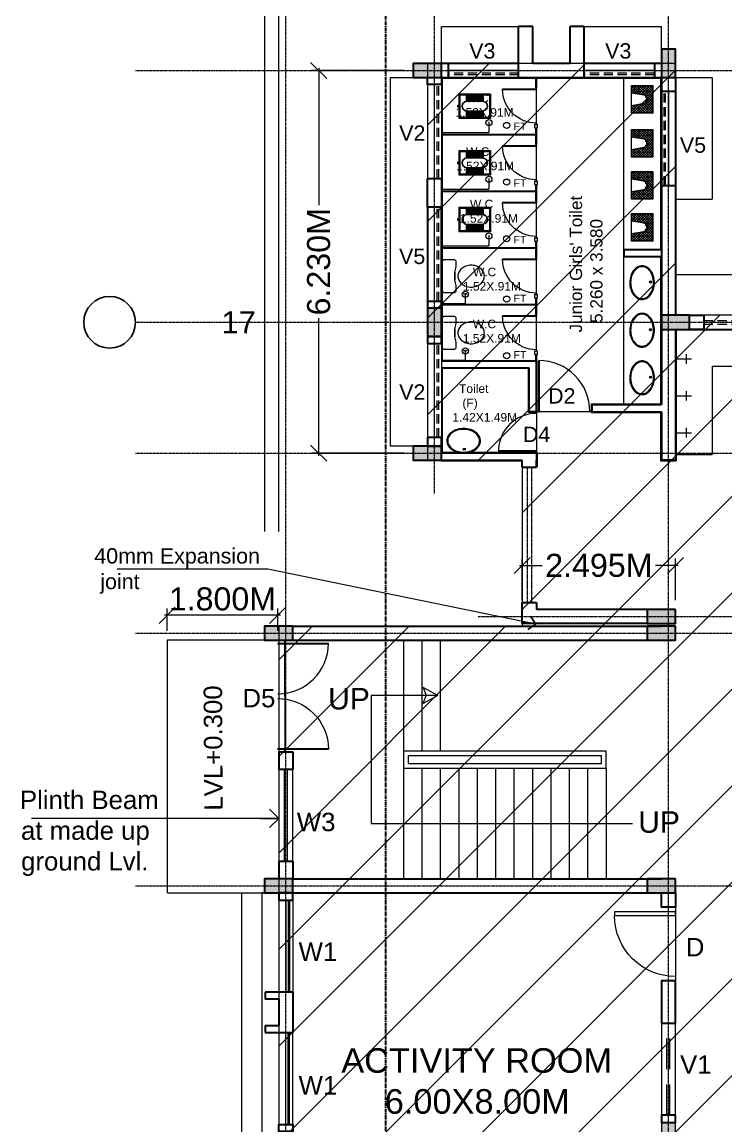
# Model space of a CAD drawing. Header units: metres. Extents: x 1545540 to 2027037, y 435419 to 693806.
# Drawn here: x 1626418 to 1637880, y 555824 to 573793 of the extents above; entities that cross this region are included whole.
import ezdxf

# ---------------------------------------------------------------- set-up
doc = ezdxf.new("R2010")
doc.units = ezdxf.units.M
doc.header["$LTSCALE"] = 1000
doc.header["$PDMODE"] = 35
doc.linetypes.add('CENTER', pattern=[2, 1.25, -0.25, 0.25, -0.25])
doc.linetypes.add('DASHED', pattern=[0.75, 0.5, -0.25])
doc.layers.get('Defpoints').update_dxf_attribs({"lineweight": 18})
for name, color, linetype, lineweight in [('- WALL', 7, 'Continuous', 30), ('Col-Hatch', 9, 'Continuous', 13), ('coloum hatch', 254, 'Continuous', 9), ('Column', 252, 'Continuous', 30), ('CUBICAL TOILET', 160, 'Continuous', 9), ('dimension', 6, 'Continuous', 13), ('Door', 54, 'Continuous', 13), ('elevation', 1, 'Continuous', 13), ('Fixture', 44, 'Continuous', 9), ('Furniture', 13, 'Continuous', 13), ('grid', 21, 'CENTER', 15), ('gride dimen', 3, 'Continuous', 13), ('Hatch', 8, 'Continuous', 13), ('Hidden', 1, 'DASHED', 18), ('PLASTER', 144, 'Continuous', 13), ('Section Line', 135, 'CENTER', 35), ('Stair', 2, 'Continuous', 15), ('Text-1', 240, 'Continuous', 15), ('Text-2', 122, 'Continuous', 25), ('Text-Grid', 1, 'Continuous', 25), ('Ventilator', 6, 'DASHED', 18), ('Window', 150, 'Continuous', 15), ('Window-Wall', 7, 'Continuous', 18)]:
    doc.layers.add(name, color=color, linetype=linetype, lineweight=lineweight)
doc.layers.add('text', color=7, linetype='Continuous')
doc.layers.add('text @ 10', color=7, linetype='Continuous')
doc.styles.add('dim-stylus bt', font='arial.ttf')
doc.styles.add('L120', font='simplex.shx', dxfattribs={"height": 1})
doc.dimstyles.new('1      100 (big)', dxfattribs={"dimscale": 75, "dimtxt": 5, "dimasz": 3.5, "dimexe": 1.5, "dimexo": 2, "dimgap": 1, "dimtad": 0, "dimdec": 3, "dimlfac": 0.001, "dimzin": 0, "dimdsep": 46, "dimtxsty": 'dim-stylus bt', "dimblk": 'OBLIQUE', "dimcen": 0, "dimdle": 0.6, "dimclrd": 256, "dimclre": 7, "dimclrt": 256, "dimadec": 0, "dimazin": 0, "dimtfac": 0.7, "dimtdec": 3, "dimtofl": 0, "dimtmove": 1, "dimatfit": 3, "dimldrblk": 'OPEN90', "dimfxl": 0, "dimtolj": 1, "dimtzin": 0, "dimlwd": 15, "dimlwe": 15, "dimarcsym": 0})

# ---------------------------------------------------------------- blocks, each defined once
blk = doc.blocks.new('CC')
at = {"layer": 'Col-Hatch', "ltscale": 0.05}
blk.add_hatch(color=256, dxfattribs=at).paths.add_polyline_path([(4078.606, 341.328), (4078.606, 341.098), (4079.066, 341.098), (4079.066, 341.328)])
at = {"layer": 'Column'}
blk.add_lwpolyline([(4078.606, 341.328), (4079.066, 341.328), (4079.066, 341.098), (4078.606, 341.098)], close=True, dxfattribs=at)
blk = doc.blocks.new('RH 1200')
for p, q in [((20.99, 0), (20.99, 43.31)), ((21.65, 0), (21.65, 43.31)), ((21.65, 0), (20.99, 0))]:
    blk.add_line(p, q)
at = {"extrusion": (0, 0, -1)}
blk.add_ellipse((21.65, 0), major_axis=(-30.62, 30.62), ratio=1, start_param=5.497787, end_param=7.068583, dxfattribs=at)
blk = doc.blocks.new('DRF')
at = {"layer": 'Door', "ltscale": 20}
blk.add_line((620.912, -398.163), (620.912, -397.263), dxfattribs=at)
at = {"layer": 'Door', "ltscale": 20, "xscale": 0.0190499999955591, "yscale": 0.0190499999955591, "zscale": 0.0190499999955591, "rotation": 90}
blk.add_blockref('RH 1200', (621.027, -397.713), dxfattribs=at)
blk = doc.blocks.new('_Oblique')
at = {"color": 0, "linetype": 'ByBlock', "lineweight": -2}
blk.add_line((-0.5, -0.5), (0.5, 0.5), dxfattribs=at)
blk = doc.blocks.new('*D215')
at = {"layer": 'Defpoints', "color": 0, "ltscale": 50, "transparency": 16777216}
for p in [(1630599, 575558), (1630599, 565348), (1646869, 565205)]:
    blk.add_point(p, dxfattribs=at)
at = {"layer": 'dimension', "color": 7, "lineweight": 15, "ltscale": 50, "transparency": 16777216}
for p, q in [((1630599, 565498), (1630599, 575670)), ((1646869, 565355), (1646869, 575670))]:
    blk.add_line(p, q, dxfattribs=at)
at = {"layer": 'dimension', "lineweight": 15, "ltscale": 50, "transparency": 16777216}
for p, q in [((1630554, 575558), (1637494, 575558)), ((1646914, 575558), (1639974, 575558))]:
    blk.add_line(p, q, dxfattribs=at)
at = {"layer": 'dimension', "lineweight": 15, "ltscale": 50, "transparency": 16777216, "xscale": 300, "yscale": 300, "zscale": 300, "rotation": 180}
blk.add_blockref('_Oblique', (1630599, 575558), dxfattribs=at)
at = {"layer": 'dimension', "lineweight": 15, "ltscale": 50, "transparency": 16777216, "xscale": 300, "yscale": 300, "zscale": 300}
blk.add_blockref('_Oblique', (1646869, 575558), dxfattribs=at)
at = {"layer": 'dimension', "ltscale": 50, "transparency": 16777216, "insert": (1638734, 575558), "char_height": 450, "attachment_point": 5, "style": 'dim-stylus bt'}
blk.add_mtext('\\A1;16.270M', dxfattribs=at)
blk = doc.blocks.new('_Open90')
at = {"color": 0, "linetype": 'ByBlock', "lineweight": -2}
for p, q in [((0, 0), (-1, 0)), ((-0.5, 0.5), (0, 0)), ((0, 0), (-0.5, -0.5))]:
    blk.add_line(p, q, dxfattribs=at)
blk = doc.blocks.new('*D219')
at = {"layer": 'Defpoints', "color": 0, "ltscale": 50, "transparency": 16777216}
for p in [(1632789, 573006), (1631249, 566776), (1632789, 566776)]:
    blk.add_point(p, dxfattribs=at)
at = {"layer": 'gride dimen', "lineweight": 15, "ltscale": 50, "transparency": 16777216}
for p, q in [((1631249, 573051), (1631249, 570810)), ((1631249, 566731), (1631249, 568972))]:
    blk.add_line(p, q, dxfattribs=at)
at = {"layer": 'gride dimen', "color": 7, "lineweight": 15, "ltscale": 50, "transparency": 16777216}
for p, q in [((1632639, 573006), (1631137, 573006)), ((1632639, 566776), (1631137, 566776))]:
    blk.add_line(p, q, dxfattribs=at)
at = {"layer": 'gride dimen', "lineweight": 15, "ltscale": 50, "transparency": 16777216, "xscale": 262.5, "yscale": 262.5, "zscale": 262.5}
for p, rotation in [((1631249, 573006), 90), ((1631249, 566776), 270)]:
    blk.add_blockref('_Oblique', p, dxfattribs=dict(at, rotation=rotation))
at = {"layer": 'gride dimen', "ltscale": 50, "transparency": 16777216, "insert": (1631249, 569891), "char_height": 375, "attachment_point": 5, "rotation": 90, "style": 'dim-stylus bt'}
blk.add_mtext('\\A1;6.230M', dxfattribs=at)
blk = doc.blocks.new('DFG')
at = {"layer": 'Col-Hatch', "ltscale": 0.05}
blk.add_hatch(color=256, dxfattribs=at).paths.add_polyline_path([(3557.561, -332.074), (3557.561, -332.304), (3557.031, -332.304), (3557.031, -332.074)])
blk.add_lwpolyline([(3557.561, -332.074), (3557.561, -332.304), (3557.031, -332.304), (3557.031, -332.074), (3557.561, -332.074)], dxfattribs=at)
blk = doc.blocks.new('*D229')
at = {"layer": 'Defpoints', "color": 0, "ltscale": 50, "transparency": 16777216}
for p in [(1647099, 576277), (1630369, 565348), (1647099, 565198)]:
    blk.add_point(p, dxfattribs=at)
at = {"layer": 'dimension', "color": 7, "lineweight": 15, "ltscale": 50, "transparency": 16777216}
for p, q in [((1630369, 565498), (1630369, 576390)), ((1647099, 565348), (1647099, 576390))]:
    blk.add_line(p, q, dxfattribs=at)
at = {"layer": 'dimension', "lineweight": 15, "ltscale": 50, "transparency": 16777216}
for p, q in [((1630324, 576277), (1637494, 576277)), ((1647144, 576277), (1639974, 576277))]:
    blk.add_line(p, q, dxfattribs=at)
at = {"layer": 'dimension', "lineweight": 15, "ltscale": 50, "transparency": 16777216, "xscale": 300, "yscale": 300, "zscale": 300, "rotation": 180}
blk.add_blockref('_Oblique', (1630369, 576277), dxfattribs=at)
at = {"layer": 'dimension', "lineweight": 15, "ltscale": 50, "transparency": 16777216, "xscale": 300, "yscale": 300, "zscale": 300}
blk.add_blockref('_Oblique', (1647099, 576277), dxfattribs=at)
at = {"layer": 'dimension', "ltscale": 50, "transparency": 16777216, "insert": (1638734, 576277), "char_height": 450, "attachment_point": 5, "style": 'dim-stylus bt'}
blk.add_mtext('\\A1;16.730M', dxfattribs=at)
blk = doc.blocks.new('RSA BASIN 2')
for points in [[(10.67, -8.12, 0.12976), (9.97, -5.22, 0.106426), (7.61, -2.47, 0.084431), (4.27, -0.72, 0.073534), (0, 0, 0.073534), (-4.29, -0.55, 0.084431), (-7.7, -2.16, 0.106426), (-10.17, -4.82, 0.12976), (-10.98, -7.69, 0.12976), (-10.28, -10.59, 0.106426), (-7.92, -13.34, 0.084431), (-4.58, -15.09, 0.073534), (-0.31, -15.81, 0.073534), (3.98, -15.26, 0.084431), (7.39, -13.64, 0.106426), (9.85, -10.99, 0.12976)], [(10.08, -7.9, 0.119977), (9.45, -5.5, 0.106426), (7.25, -2.94, 0.084431), (4.08, -1.28, 0.073534), (-0.01, -0.59, 0.073534), (-4.13, -1.12, 0.084431), (-7.36, -2.65, 0.106426), (-9.66, -5.12, 0.12976), (-10.39, -7.7, 0.009633), (-10.39, -7.9, 0.119977), (-9.76, -10.31, 0.106426), (-7.57, -12.87, 0.084431), (-4.4, -14.53, 0.073534), (-0.3, -15.22, 0.073534), (3.82, -14.69, 0.084431), (7.05, -13.16, 0.106426), (9.35, -10.69, 0.12976), (10.08, -8.11, 0.009633)]]:
    blk.add_lwpolyline(points, format="xyb", close=True)
for radius in [0.7, 0.479]:
    blk.add_circle((-0.47, -2.53), radius)
blk = doc.blocks.new('*X20')
at = {"color": 0}
for p, q in [((705, 323), (943, 561)), ((705, 365), (900, 561)), ((705, 408), (858, 561)), ((705, 450), (815, 561)), ((705, 493), (773, 561)), ((705, 535), (730, 561)), ((854, 419), (712, 561)), ((866, 449), (755, 561)), ((888, 469), (797, 561)), ((921, 479), (839, 561)), ((1145, 298), (882, 561)), ((899, 474), (985, 561)), ((1145, 340), (924, 561)), ((944, 477), (1027, 561)), ((1145, 383), (967, 561)), ((971, 462), (1070, 561)), ((990, 438), (1112, 561)), ((998, 404), (1145, 551)), ((1145, 425), (1009, 561)), ((1145, 467), (1051, 561)), ((1145, 510), (1094, 561)), ((1145, 552), (1136, 561)), ((848, 383), (705, 526)), ((842, 346), (705, 483)), ((835, 310), (705, 441)), ((705, 280), (858, 434)), ((829, 274), (705, 398)), ((705, 238), (847, 381)), ((1145, 255), (999, 401)), ((1004, 368), (1145, 508)), ((1011, 332), (1145, 466)), ((1017, 295), (1145, 423)), ((1023, 259), (1145, 381)), ((823, 237), (705, 356)), ((798, 221), (705, 314)), ((755, 221), (705, 271)), ((713, 221), (705, 229)), ((730, 221), (839, 330)), ((772, 221), (830, 279)), ((815, 221), (822, 228)), ((1137, 221), (1007, 350)), ((1095, 221), (1016, 299)), ((1052, 221), (1024, 248)), ((1029, 223), (1145, 339)), ((1069, 221), (1145, 296)), ((1112, 221), (1145, 254))]:
    blk.add_line(p, q, dxfattribs=at)
blk = doc.blocks.new('RSA CL7')
blk.add_lwpolyline([(8.86, 0), (-8.86, 0), (-8.86, -13.78), (-3.94, -13.78), (3.94, -13.78), (8.86, -13.78)], close=True)
blk.add_lwpolyline([(-4.1, -13.58), (-2.78, -5.72, -0.835943), (2.8, -5.76), (4.1, -13.58), (8.66, -13.58), (8.66, -0.2), (-8.66, -0.2), (-8.66, -13.58)], format="xyb", close=True)
blk.add_lwpolyline([(-3.94, -13.78), (-2.59, -5.75, -0.835548), (2.61, -5.79), (3.94, -13.78)], format="xyb")
for centre, start, end in [((-1.41, -4.14), 207.2135, 40.95643), ((-0.03, -3.6), 185.89987, 355.82489), ((1.47, -4.14), 140.99617, 329.34676)]:
    blk.add_arc(centre, 0.493, start, end)
at = {"xscale": 0.0393714285714286, "yscale": 0.0393714285714286, "zscale": 0.0393714285714286}
blk.add_blockref('*X20', (-36.41, -22.27), dxfattribs=at)
blk = doc.blocks.new('ENGLISH SHEET')
at = {"layer": 'Fixture'}
for p, q in [((4663.798, 251.204), (4663.773, 251.179)), ((4663.773, 251.179), (4663.773, 250.696)), ((4663.976, 251.204), (4663.798, 251.204)), ((4664.002, 251.179), (4663.976, 251.204)), ((4663.976, 251.001), (4664.002, 251.09)), ((4664.002, 251.09), (4664.002, 251.179)), ((4663.976, 250.874), (4663.976, 251.001)), ((4663.976, 251.001), (4663.976, 250.874)), ((4664.002, 250.785), (4663.976, 250.874)), ((4663.773, 250.696), (4663.798, 250.67)), ((4663.976, 250.67), (4664.002, 250.696)), ((4664.002, 250.696), (4664.002, 250.785)), ((4663.798, 250.67), (4663.976, 250.67))]:
    blk.add_line(p, q, dxfattribs=at)
blk.add_lwpolyline([(4664.459, 250.937, 0.117036), (4664.443, 251.003, 0.104338), (4664.396, 251.063, 0.09029), (4664.321, 251.105, 0.09898), (4664.243, 251.115, 0.08237), (4664.159, 251.101, 0.09029), (4664.09, 251.063, 0.104338), (4664.043, 251.003, 0.117036), (4664.027, 250.937, 0.117036), (4664.043, 250.871, 0.104338), (4664.09, 250.811, 0.09029), (4664.159, 250.773, 0.08237), (4664.243, 250.759, 0.08237), (4664.327, 250.773, 0.09029), (4664.396, 250.811, 0.104338), (4664.443, 250.871, 0.117036)], format="xyb", close=True, dxfattribs=at)
blk = doc.blocks.new('RSA CL6')
for p, q in [((5.51, 3.48), (5.51, 7.28)), ((5.91, 3.47), (5.91, 7.28)), ((6.3, 3.46), (6.3, 7.28)), ((6.69, 3.45), (6.69, 7.28)), ((7.09, 3.44), (7.09, 7.28)), ((7.48, 3.43), (7.48, 7.28)), ((7.87, 3.42), (7.87, 7.28)), ((8.27, 3.41), (8.27, 7.28)), ((8.66, 3.4), (8.66, 7.28)), ((9.06, 3.39), (9.06, 7.28)), ((9.45, 3.38), (9.45, 7.28)), ((9.84, 3.37), (9.84, 7.28)), ((10.24, 3.36), (10.24, 7.28)), ((10.63, 3.35), (10.63, 7.28)), ((11.02, 3.34), (11.02, 7.28)), ((11.42, 3.33), (11.42, 7.28)), ((11.81, 3.32), (11.81, 7.28)), ((12.2, 3.31), (12.2, 7.28)), ((12.6, 3.31), (12.6, 7.28)), ((12.99, 3.3), (12.99, 7.28)), ((13.39, 3.29), (13.39, 7.28)), ((13.78, 3.28), (13.78, 7.28)), ((14.17, 3.27), (14.17, 7.28)), ((14.57, 3.26), (14.57, 7.28)), ((14.96, 3.25), (14.96, 7.28)), ((15.35, 3.24), (15.35, 7.28)), ((15.75, 3.23), (15.75, 7.28)), ((16.14, 3.22), (16.14, 7.28)), ((16.14, 7.28), (16.14, 3.22)), ((5.51, -7.28), (5.51, -3.47)), ((5.91, -7.28), (5.91, -3.45)), ((6.3, -7.28), (6.3, -3.44)), ((6.69, -7.28), (6.69, -3.43)), ((7.09, -7.28), (7.09, -3.42)), ((7.48, -7.28), (7.48, -3.41)), ((7.87, -7.28), (7.87, -3.4)), ((8.27, -7.28), (8.27, -3.39)), ((8.66, -7.28), (8.66, -3.38)), ((9.06, -7.28), (9.06, -3.37)), ((9.45, -7.28), (9.45, -3.36)), ((9.84, -7.28), (9.84, -3.34)), ((10.24, -7.28), (10.24, -3.33)), ((10.63, -7.28), (10.63, -3.32)), ((11.02, -7.28), (11.02, -3.31)), ((11.42, -7.28), (11.42, -3.3)), ((11.81, -7.28), (11.81, -3.29)), ((12.2, -7.28), (12.2, -3.28)), ((12.6, -7.28), (12.6, -3.27)), ((12.99, -7.28), (12.99, -3.26)), ((13.39, -7.28), (13.39, -3.24)), ((13.78, -7.28), (13.78, -3.23)), ((14.17, -7.28), (14.17, -3.22)), ((14.57, -7.28), (14.57, -3.21)), ((14.96, -7.28), (14.96, -3.2)), ((15.35, -7.28), (15.35, -3.19)), ((15.75, -7.28), (15.75, -3.18)), ((16.14, -3.17), (16.14, -7.28)), ((16.14, -7.28), (16.14, -3.17))]:
    blk.add_line(p, q)
for points in [[(0.79, 7.87), (20.87, 7.87), (20.87, -7.87), (0.79, -7.87)], [(1.38, 7.28), (20.28, 7.28), (20.28, -7.28), (1.38, -7.28)]]:
    blk.add_lwpolyline(points, close=True)
blk.add_lwpolyline([(0.79, -0.59), (0, -0.59), (0, 0.59), (0.79, 0.59)])
for points in [[(5.51, 3.48), (16.14, 3.22, -0.899983), (16.14, -3.17), (5.54, -3.47, -0.799392)], [(5.53, 3.28), (16.13, 3.02, -0.897689), (16.12, -2.97), (5.56, -3.27, -0.793494), (5.53, 3.28)]]:
    blk.add_lwpolyline(points, format="xyb", close=True)
blk = doc.blocks.new('HJK')
at = {"layer": 'Door', "ltscale": 20}
blk.add_line((3658.233, -481.12), (3658.908, -481.12), dxfattribs=at)
at = {"layer": 'Door', "ltscale": 20, "xscale": 0.014287499999341, "yscale": 0.014287499999341, "zscale": 0.014287499999341, "rotation": 359.999999999943}
blk.add_blockref('RH 1200', (3658.571, -481.12), dxfattribs=at)
blk = doc.blocks.new('D1')
at = {"layer": 'Door', "ltscale": 0.05}
blk.add_line((1615726, 654826), (1615726, 656026), dxfattribs=at)
blk.add_lwpolyline([(1615726, 654904), (1614735, 654904), (1614735, 654964), (1615726, 654964), (1615726, 654904)], dxfattribs=at)
blk.add_arc((1615726, 654964), 992, 90, 180, dxfattribs=at)
blk = doc.blocks.new('*D182')
at = {"layer": 'Defpoints', "color": 0, "ltscale": 50, "transparency": 16777216}
for p in [(1634563, 564947), (1634563, 564231), (1637059, 564231)]:
    blk.add_point(p, dxfattribs=at)
at = {"layer": 'gride dimen', "color": 7, "lineweight": 15, "ltscale": 50, "transparency": 16777216}
for p, q in [((1634563, 564381), (1634563, 565060)), ((1637059, 564381), (1637059, 565060))]:
    blk.add_line(p, q, dxfattribs=at)
at = {"layer": 'gride dimen', "lineweight": 15, "ltscale": 50, "transparency": 16777216}
for p, q in [((1634518, 564947), (1634890, 564947)), ((1637104, 564947), (1636732, 564947))]:
    blk.add_line(p, q, dxfattribs=at)
at = {"layer": 'gride dimen', "lineweight": 15, "ltscale": 50, "transparency": 16777216, "xscale": 262.5, "yscale": 262.5, "zscale": 262.5}
for p, rotation in [((1634563, 564947), 180.0000000004864), ((1637059, 564947), 4.864109115487736e-10)]:
    blk.add_blockref('_Oblique', p, dxfattribs=dict(at, rotation=rotation))
at = {"layer": 'gride dimen', "ltscale": 50, "transparency": 16777216, "insert": (1635811, 564947), "char_height": 375, "attachment_point": 5, "style": 'dim-stylus bt'}
blk.add_mtext('\\A1;2.495M', dxfattribs=at)
blk = doc.blocks.new('*D181')
at = {"layer": 'Defpoints', "color": 0, "ltscale": 50, "transparency": 16777216}
for p in [(1628781, 564136), (1628781, 563731), (1630581, 563731)]:
    blk.add_point(p, dxfattribs=at)
at = {"layer": 'gride dimen', "color": 7, "lineweight": 15, "ltscale": 50, "transparency": 16777216}
for p, q in [((1628781, 563881), (1628781, 564249)), ((1630581, 563881), (1630581, 564249))]:
    blk.add_line(p, q, dxfattribs=at)
at = {"layer": 'gride dimen', "lineweight": 15, "ltscale": 50, "transparency": 16777216}
blk.add_line((1630626, 564136), (1628736, 564136), dxfattribs=at)
at = {"layer": 'gride dimen', "lineweight": 15, "ltscale": 50, "transparency": 16777216, "xscale": 262.5, "yscale": 262.5, "zscale": 262.5, "rotation": 180}
blk.add_blockref('_Oblique', (1628781, 564136), dxfattribs=at)
at = {"layer": 'gride dimen', "lineweight": 15, "ltscale": 50, "transparency": 16777216, "xscale": 262.5, "yscale": 262.5, "zscale": 262.5}
blk.add_blockref('_Oblique', (1630581, 564136), dxfattribs=at)
at = {"layer": 'gride dimen', "ltscale": 50, "transparency": 16777216, "insert": (1629681, 564401), "char_height": 375, "attachment_point": 5, "style": 'dim-stylus bt'}
blk.add_mtext('\\A1;1.800M', dxfattribs=at)

msp = doc.modelspace()

# ---------------------------------------------------------------- hatches: boundary and pattern name
at = {"layer": 'Hatch', "ltscale": 0.05}
h = msp.add_hatch(dxfattribs=at)
h.set_pattern_fill('ANSI31', color=256, scale=350, style=0)
h.set_pattern_definition([(45, (223261.5, -345748), (-785.7724, 785.7724), [])])
h.paths.add_polyline_path([(1630598.7281, 543155.9931), (1635688.728, 543155.9931), (1635688.728, 535155.9932), (1630598.7281, 535155.9932), (1630598.7281, 509965.9937), (1636828.728, 509965.9937), (1636828.728, 505850.9938), (1646868.7278, 505850.9938), (1646868.7278, 563960.9927), (1642904, 563960.9927), (1642904.2274, 564010), (1642904.2274, 566660.9926), (1644448.7279, 566660.9926), (1644448.7279, 573120.9925), (1640408.7279, 573120.9925), (1640408.728, 569020.9926), (1637058.728, 569020.9925), (1637058.728, 573120.9925), (1633018.7281, 573120.9925), (1633018.7281, 566660.9926), (1634563.2281, 566660.9926), (1634563.2281, 563960.9927), (1630598.7281, 563960.9927)])

# ---------------------------------------------------------------- linework, layer by layer
at = {"layer": '- WALL'}
for p, q in [((1634733.7281, 573720.9925), (1634503.7281, 573720.9925)), ((1634503.7281, 572890.9925), (1634503.7281, 573720.9925)), ((1634733.7281, 573120.9925), (1634733.7281, 573720.9925)), ((1635343.728, 573120.9925), (1635343.728, 573720.9925)), ((1635573.728, 573720.9925), (1635343.728, 573720.9925)), ((1635573.728, 572890.9925), (1635573.728, 573720.9925)), ((1633363.7281, 573120.9925), (1633248.7281, 573120.9925)), ((1634503.7281, 573120.9925), (1633362.728, 573120.9925)), ((1633362.728, 572890.9925), (1633362.728, 573120.9925)), ((1635343.728, 573120.9925), (1634733.7281, 573120.9925)), ((1636714.728, 573120.9925), (1635573.728, 573120.9925)), ((1636828.728, 573120.9925), (1636714.728, 573120.9925)), ((1636714.728, 573120.9925), (1636714.728, 572890.9925)), ((1633248.7281, 572890.9925), (1633363.7281, 572890.9925)), ((1633362.728, 572890.9925), (1634503.7281, 572890.9925)), ((1634503.7281, 572890.9925), (1635573.728, 572890.9925)), ((1635573.728, 572890.9925), (1636714.728, 572890.9925)), ((1636714.728, 572890.9925), (1636828.728, 572890.9925)), ((1636828.728, 572890.9925), (1636828.728, 567565.9927)), ((1637058.728, 572890.9925), (1637058.728, 569020.9926)), ((1633018.7281, 571247.9925), (1633248.7281, 571247.9925)), ((1636828.728, 571132.9926), (1637058.728, 571132.9926)), ((1633018.728, 570778.9926), (1633018.728, 569135.9926)), ((1633248.728, 569135.9926), (1633248.728, 570778.9926)), ((1636216.728, 570091.3307), (1636828.728, 570091.3307)), ((1636216.728, 570091.3307), (1636216.728, 569976.3307)), ((1636216.728, 569976.3307), (1636828.728, 569976.3307)), ((1633248.728, 568790.9926), (1633248.728, 569240.9926)), ((1633248.728, 568790.9926), (1633248.728, 569240.9926)), ((1637058.728, 568790.9926), (1637058.728, 566660.9926)), ((1633248.7281, 568278.9926), (1634793.2281, 568278.9926)), ((1634793.2281, 567450.9926), (1634793.2281, 568278.9926)), ((1633248.7281, 568163.9926), (1634678.2281, 568163.9926)), ((1634678.2281, 567450.9926), (1634678.2281, 568163.9926)), ((1635703.3211, 567565.9927), (1636828.728, 567565.9927)), ((1635703.3211, 567450.9927), (1635703.3211, 567565.9927)), ((1634793.2281, 567450.9926), (1634678.2281, 567450.9926)), ((1635703.3211, 567450.9927), (1636828.728, 567450.9927)), ((1636828.728, 567450.9927), (1636828.728, 566660.9926)), ((1634793.3211, 566775.9926), (1633248.7281, 566775.9926)), ((1634793.2281, 566775.9926), (1634793.2281, 566545.9926)), ((1633248.7281, 566660.9926), (1634563.2281, 566660.9926)), ((1637058.728, 566660.9926), (1636828.728, 566660.9926)), ((1636828.728, 566660.9926), (1637058.728, 566660.9926)), ((1634563.2281, 564000.9927), (1634563.2281, 564230.9927)), ((1636598.728, 564230.9927), (1634793.2281, 564230.9927)), ((1630828.7281, 563960.9927), (1636828.728, 563960.9927)), ((1636598.728, 564000.9927), (1634563.7286, 564000.9927)), ((1630828.7281, 563730.9927), (1636828.728, 563730.9927)), ((1630598.7281, 561910.9927), (1630598.7281, 561628.4927)), ((1630598.7281, 561910.9927), (1630828.7281, 561910.9927)), ((1630828.7281, 561910.9927), (1630828.7281, 561628.4927)), ((1630828.7281, 561628.4927), (1630598.7281, 561628.4927)), ((1630598.7281, 560128.4928), (1630598.7281, 559845.9928)), ((1630828.7281, 560128.4928), (1630598.7281, 560128.4928)), ((1630828.7281, 560128.4928), (1630828.7281, 559845.9928)), ((1630828.7281, 559845.9928), (1636828.728, 559845.9928)), ((1630828.7281, 559845.9928), (1636828.728, 559845.9928)), ((1630828.7281, 559615.9928), (1636828.728, 559615.9928)), ((1630828.7281, 559615.9928), (1636828.728, 559615.9928)), ((1630378.7281, 558000.9928), (1630378.7281, 557885.9928)), ((1630828.7281, 558000.9928), (1630378.7281, 558000.9928)), ((1630828.7281, 558000.9928), (1630828.7281, 557345.9928)), ((1630598.7281, 557885.9928), (1630378.7281, 557885.9928)), ((1630598.7281, 557885.9928), (1630598.7281, 557460.9928)), ((1630378.7281, 557460.9928), (1630378.7281, 557345.9928)), ((1630378.7281, 557460.9928), (1630598.7281, 557460.9928)), ((1630378.7281, 557345.9928), (1630828.7281, 557345.9928))]:
    msp.add_line(p, q, dxfattribs=at)
at = {"layer": '- WALL', "ltscale": 0.05}
for p, q in [((1633018.728, 569250.9926), (1633248.728, 569250.9926)), ((1633018.728, 568560.9926), (1633248.7281, 568560.9926)), ((1633018.728, 568560.9926), (1633248.7281, 568560.9926)), ((1633018.7281, 566890.9926), (1633248.7281, 566890.9926)), ((1634563.2281, 566545.9926), (1634563.2281, 566660.9926)), ((1634793.2281, 566545.9926), (1634793.2281, 566660.9926)), ((1634563.2281, 566545.9926), (1634793.2281, 566545.9926)), ((1634563.2281, 564345.9927), (1634793.2281, 564345.9927)), ((1634563.2281, 564230.9927), (1634563.2281, 564345.9927)), ((1634793.2281, 564345.9927), (1634793.2281, 564230.9927))]:
    msp.add_line(p, q, dxfattribs=at)
for points in [[(1633248.728, 572775.9925), (1633018.728, 572775.9925), (1633018.7281, 572890.9925), (1633248.7281, 572890.9925)], [(1637058.728, 572660.9925), (1636828.728, 572660.9925), (1636828.728, 572890.9925), (1637058.728, 572890.9925)], [(1633018.728, 568560.9926), (1633248.728, 568560.9926), (1633248.728, 568675.9926), (1633018.728, 568675.9926)], [(1633248.7281, 567032.9926), (1633018.7281, 567032.9926), (1633018.7281, 566890.9926), (1633248.7281, 566890.9926)]]:
    msp.add_lwpolyline(points, close=True, dxfattribs=at)
at = {"layer": '- WALL'}
for points in [[(1633018.7281, 571247.9925), (1633248.728, 571247.9925), (1633248.728, 570778.9926), (1633018.7281, 570778.9926)], [(1630598.7281, 559500.9928), (1630828.7281, 559500.9928), (1630828.7281, 559615.9928), (1630598.7281, 559615.9928)], [(1637058.7281, 559385.993), (1636828.7281, 559385.993), (1636828.7281, 559615.993), (1637058.7281, 559615.993)], [(1636828.7281, 557495.9931), (1637058.7281, 557495.9931), (1637058.7281, 558185.9929), (1636828.7281, 558185.9929)], [(1637058.7282, 555995.993), (1636828.728, 555995.993), (1636828.728, 555880.9929), (1637058.7282, 555880.9929)], [(1630598.7281, 555845.9928), (1630828.7281, 555845.9928), (1630828.7281, 555730.9928), (1630598.7281, 555730.9928)]]:
    msp.add_lwpolyline(points, close=True, dxfattribs=at)
at = {"layer": '- WALL', "ltscale": 0.05}
msp.add_lwpolyline([(1637288.728, 569020.9926), (1637288.728, 569020.9926), (1637518.728, 569020.9926), (1637518.728, 568790.9926), (1637288.728, 568790.9926)], dxfattribs=at)
at = {"layer": 'CUBICAL TOILET', "ltscale": 0.05}
for p, q in [((1634780.7281, 572878.9925), (1634780.7281, 572723.9925)), ((1634793.2281, 572878.9925), (1634793.2281, 572723.9925)), ((1634780.7281, 572723.9925), (1634793.2281, 572723.9925)), ((1634780.7281, 572123.9925), (1634793.2281, 572123.9925)), ((1634780.7281, 572123.9925), (1634793.2281, 572123.9925)), ((1634780.7281, 572073.9925), (1634780.7281, 571968.9925)), ((1634793.2281, 572073.9925), (1634793.2281, 571801.4925)), ((1633260.728, 571968.9925), (1634780.728, 571968.9925)), ((1633260.728, 571956.4925), (1634780.728, 571956.4925)), ((1634780.7281, 571956.4925), (1634780.7281, 571801.4925)), ((1634780.7281, 571801.4925), (1634793.2281, 571801.4925)), ((1634780.7281, 571201.4925), (1634793.2281, 571201.4925)), ((1634780.7281, 571201.4925), (1634793.2281, 571201.4925)), ((1634780.7281, 571151.4925), (1634780.7281, 571046.4925)), ((1634793.2281, 571151.4925), (1634793.2281, 570878.9925)), ((1633260.728, 571046.4926), (1634780.728, 571046.4926)), ((1633260.728, 571033.9926), (1634780.728, 571033.9926)), ((1634780.728, 571033.9925), (1634780.728, 570878.9925)), ((1634780.728, 570878.9925), (1634793.2281, 570878.9925)), ((1634780.728, 570278.9925), (1634793.228, 570278.9925)), ((1634780.728, 570228.9926), (1634780.728, 570123.9926)), ((1634780.7281, 570278.9925), (1634793.2281, 570278.9925)), ((1634793.228, 570228.9926), (1634793.228, 569956.4926)), ((1633260.728, 570123.9926), (1634780.728, 570123.9926)), ((1633260.728, 570111.4926), (1634780.728, 570111.4926)), ((1634780.728, 570111.4926), (1634780.728, 569956.4926)), ((1634780.728, 569956.4926), (1634793.228, 569956.4926)), ((1634780.7281, 569356.4926), (1634793.2281, 569356.4926)), ((1634780.7281, 569306.4926), (1634780.7281, 569201.4926)), ((1634793.2281, 569306.4926), (1634793.2281, 569033.9926)), ((1633260.728, 569201.4926), (1634780.728, 569201.4926)), ((1633260.728, 569188.9926), (1634780.728, 569188.9926)), ((1634780.728, 569188.9926), (1634780.728, 569033.9926)), ((1634780.728, 569033.9926), (1634793.2281, 569033.9926)), ((1634780.7281, 568383.9926), (1634780.7281, 568278.9926)), ((1634793.2281, 568383.9926), (1634793.2281, 568278.9926))]:
    msp.add_line(p, q, dxfattribs=at)
for points in [[(1634811.9781, 572123.9925), (1634761.9781, 572123.9925), (1634761.9781, 572073.9925), (1634811.9781, 572073.9925)], [(1634811.978, 571201.4925), (1634761.978, 571201.4925), (1634761.978, 571151.4925), (1634811.978, 571151.4925)], [(1634811.978, 570278.9925), (1634761.978, 570278.9925), (1634761.978, 570228.9926), (1634811.978, 570228.9926)], [(1634811.978, 569356.4926), (1634761.978, 569356.4926), (1634761.978, 569306.4926), (1634811.978, 569306.4926)], [(1634811.978, 568433.9926), (1634761.978, 568433.9926), (1634761.978, 568383.9926), (1634811.978, 568383.9926)]]:
    msp.add_lwpolyline(points, close=True, dxfattribs=at)
at = {"layer": 'elevation'}
for p, q in [((1633191.3479, 562830.9927), (1632101.3541, 562830.9927)), ((1632101.3541, 562830.9927), (1632101.3541, 560745.9927)), ((1633191.3479, 562830.9927), (1632950.1909, 562961.9359)), ((1632950.1909, 562961.9359), (1632996.1325, 562830.9927)), ((1633191.3479, 562830.9927), (1632950.1909, 562700.0495)), ((1632950.1909, 562700.0495), (1632996.1325, 562830.9927)), ((1632101.3541, 560745.9927), (1636359.9161, 560745.9928))]:
    msp.add_line(p, q, dxfattribs=at)
at = {"layer": 'Fixture'}
for p, q in [((1636216.728, 570091.3307), (1636216.728, 572878.9925)), ((1636216.728, 567577.9927), (1636216.728, 569976.3307)), ((1637237.3467, 568230.4115), (1637237.3467, 568386.5737)), ((1637058.728, 568308.4926), (1637320.4923, 568308.4926)), ((1637658.728, 568190.9926), (1637658.728, 566752.3914)), ((1637658.728, 568190.9926), (1639808.728, 568190.9926)), ((1637058.728, 567708.4926), (1637320.4923, 567708.4926)), ((1637237.3467, 567630.4115), (1637237.3467, 567786.5737)), ((1637237.3467, 567030.4115), (1637237.3467, 567186.5737)), ((1637058.728, 567108.4926), (1637320.4923, 567108.4926)), ((1637058.728, 567108.4926), (1637320.4923, 567108.4926)), ((1637058.728, 566752.3914), (1637658.728, 566752.3914))]:
    msp.add_line(p, q, dxfattribs=at)
at = {"layer": 'Furniture', "ltscale": 0.05}
for p, q in [((1633260.7281, 572878.9925), (1634008.7281, 572878.9925)), ((1634020.7281, 572171.834), (1634020.7281, 571993.9925)), ((1633260.728, 571993.9925), (1634020.7281, 571993.9925)), ((1634020.7281, 571249.334), (1634020.7281, 571071.4926)), ((1633260.728, 571071.4926), (1634020.7281, 571071.4926)), ((1634020.7281, 570326.834), (1634020.7281, 570148.9926)), ((1633260.728, 570148.9926), (1634020.7281, 570148.9926)), ((1633669.8865, 569363.4926), (1633601.5695, 569363.4926)), ((1633635.728, 569379.334), (1633635.728, 569213.4926)), ((1633260.728, 569213.4926), (1633635.728, 569213.4926)), ((1633669.8866, 568440.9926), (1633601.5695, 568440.9926)), ((1633635.728, 568456.834), (1633635.728, 568290.9926)), ((1633260.728, 568290.9926), (1633635.728, 568290.9926))]:
    msp.add_line(p, q, dxfattribs=at)
for centre in [(1634020.7281, 572155.9925), (1634310.7281, 572109.7029), (1634020.7281, 571233.4926), (1634310.7281, 571187.2029), (1634020.7281, 570310.9926), (1634310.7281, 570264.7029), (1633635.728, 569363.4926), (1634310.7281, 569282.8197), (1633635.728, 568440.9926), (1634310.7281, 568360.3197)]:
    msp.add_circle(centre, 50, dxfattribs=at)
at = {"layer": 'grid', "ltscale": 0.01}
for p, q in [((1630713.7281, 505697.7037), (1630713.7281, 576580.0684)), ((1633133.7281, 566119.1224), (1633133.7281, 576580.0684)), ((1636943.728, 505742.5033), (1636943.728, 576580.0684)), ((1628265.682, 573005.9925), (1649912.3508, 573005.9925)), ((1628265.682, 568905.9926), (1649912.3508, 568905.9926)), ((1628265.682, 566775.9926), (1649912.3508, 566775.9926)), ((1633848.1858, 564115.9927), (1649420.9849, 564115.9927)), ((1628265.682, 563845.9927), (1649912.3508, 563845.9927)), ((1628265.682, 559730.9928), (1649912.3508, 559730.9928))]:
    msp.add_line(p, q, dxfattribs=at)
at = {"layer": 'Hatch', "ltscale": 0.05}
msp.add_lwpolyline([(1630598.7281, 543155.9931), (1635688.728, 543155.9931), (1635688.728, 535155.9932), (1630598.7281, 535155.9932), (1630598.7281, 509965.9937), (1636828.728, 509965.9937), (1636828.728, 505850.9938), (1646868.7278, 505850.9938), (1646868.7278, 563960.9927), (1642904, 563960.9927), (1642904.2274, 564010), (1642904.2274, 566660.9926), (1644448.7279, 566660.9926), (1644448.7279, 573120.9925), (1640408.7279, 573120.9925), (1640408.728, 569020.9926), (1637058.728, 569020.9926), (1637058.728, 573120.9925), (1633018.7281, 573120.9925), (1633018.7281, 566660.9926), (1634563.2281, 566660.9926), (1634563.2281, 563960.9927), (1630598.7281, 563960.9927), (1630598.7281, 543155.9931)], dxfattribs=at)
at = {"layer": 'Hidden', "color": 1, "ltscale": 0.005}
for p, q in [((1633248.7281, 573120.9925), (1633248.7281, 573720.9925)), ((1633248.7281, 573720.9925), (1634651.228, 573720.9925)), ((1635416.228, 573720.9925), (1636828.728, 573720.9925)), ((1636828.728, 573120.9925), (1636828.728, 573720.9925)), ((1632418.728, 572890.9925), (1633018.7281, 572890.9925)), ((1632418.728, 566890.9926), (1632418.728, 572890.9925)), ((1640408.728, 569679.8693), (1637058.728, 569679.8693)), ((1633018.7281, 566890.9926), (1632418.728, 566890.9926)), ((1629998.7281, 543385.9931), (1629998.7281, 559615.9928))]:
    msp.add_line(p, q, dxfattribs=at)
for points in [[(1637058.728, 572890.9925), (1637658.728, 572890.9925), (1637658.728, 570902.9926), (1637058.728, 570902.9926)], [(1630581.1526, 563730.9927), (1628781.1527, 563730.9927), (1628781.1527, 559615.9928), (1630368.7281, 559615.9928)]]:
    msp.add_lwpolyline(points, dxfattribs=at)
at = {"layer": 'PLASTER', "ltscale": 0.05}
for p, q in [((1633260.7281, 572878.9925), (1633260.7281, 568278.9926)), ((1633275.7281, 572878.9925), (1636828.728, 572878.9925)), ((1636816.728, 572890.9925), (1636816.728, 570091.3307)), ((1636816.728, 569976.3307), (1636816.728, 567577.9927)), ((1640396.728, 568778.9926), (1637070.728, 568778.9926)), ((1637070.728, 568778.9926), (1637070.728, 566648.9926)), ((1634805.2281, 567438.9926), (1634805.2281, 568278.0432)), ((1633260.7281, 568163.9926), (1633260.7281, 566787.9926)), ((1634666.228, 567438.9926), (1634666.228, 568163.9926)), ((1635691.3211, 567577.9927), (1636816.728, 567577.9927)), ((1635691.3211, 567438.9927), (1635691.3211, 567577.9927)), ((1634805.2281, 567438.9926), (1634666.228, 567438.9926)), ((1635691.3211, 567438.9927), (1636816.728, 567438.9927)), ((1636816.728, 567438.9927), (1636816.728, 566648.9926)), ((1634804.8206, 566787.9926), (1633260.7281, 566787.9926)), ((1634804.8206, 566787.9926), (1634804.8206, 566545.9926)), ((1633248.7281, 566648.9926), (1634563.2281, 566648.9926)), ((1636816.728, 566648.9926), (1637070.728, 566648.9926))]:
    msp.add_line(p, q, dxfattribs=at)
at = {"layer": 'Section Line', "ltscale": 0.05}
msp.add_line((1632339.4256, 503841.6133), (1632339.4256, 578122.03), dxfattribs=at)
at = {"layer": 'Stair'}
for p, q in [((1632628.7281, 563730.9927), (1632628.7281, 559845.9928)), ((1632928.7281, 563730.9927), (1632928.7281, 561930.9927)), ((1633228.7281, 563730.9927), (1633228.7281, 561930.9927)), ((1632628.7281, 561930.9927), (1635928.728, 561930.9927)), ((1635928.728, 561645.9927), (1635928.728, 561930.9927)), ((1632703.7281, 561855.9927), (1635853.728, 561855.9927)), ((1632703.7281, 561855.9927), (1632703.7281, 561720.9927)), ((1635853.728, 561720.9927), (1635853.728, 561855.9927)), ((1632628.7281, 561645.9927), (1635928.728, 561645.9927)), ((1632703.7281, 561720.9927), (1635853.728, 561720.9927)), ((1632928.7281, 561645.9927), (1632928.7281, 559845.9928)), ((1633228.7281, 561645.9927), (1633228.7281, 559845.9928)), ((1633528.7281, 561645.9927), (1633528.7281, 559845.9928)), ((1633828.7281, 561645.9927), (1633828.7281, 559845.9928)), ((1634128.7281, 561645.9927), (1634128.7281, 559845.9928)), ((1634428.7281, 561645.9927), (1634428.7281, 559845.9928)), ((1634728.7281, 561645.9927), (1634728.7281, 559845.9928)), ((1635028.728, 561645.9927), (1635028.728, 559845.9928)), ((1635328.728, 561645.9927), (1635328.728, 559845.9928)), ((1635628.728, 561645.9927), (1635628.728, 559845.9928)), ((1635928.728, 561645.9927), (1635928.728, 559845.9928))]:
    msp.add_line(p, q, dxfattribs=at)
at = {"layer": 'Text-Grid'}
msp.add_circle((1627844.6702, 568905.9926), 421.0118, dxfattribs=at)
at = {"layer": 'Ventilator', "ltscale": 0.3}
for p, q in [((1634503.7281, 572960.9925), (1633362.728, 572960.9925)), ((1634503.7281, 572935.9925), (1633362.728, 572935.9925)), ((1636714.728, 572960.9925), (1635573.728, 572960.9925)), ((1636714.728, 572935.9925), (1635573.728, 572935.9925)), ((1633178.728, 571247.9925), (1633178.728, 572775.9925)), ((1633203.728, 571247.9925), (1633203.728, 572775.9925)), ((1636873.728, 571132.9926), (1636873.7279, 572660.9925)), ((1636898.728, 571132.9926), (1636898.7279, 572660.9925)), ((1633178.728, 569250.9926), (1633178.728, 570778.9926)), ((1633203.728, 569250.9926), (1633203.728, 570778.9926)), ((1637518.728, 568935.9348), (1639948.728, 568935.9348)), ((1637518.728, 568876.0503), (1639948.728, 568876.0503)), ((1633178.7281, 567032.9926), (1633178.7281, 568560.9926)), ((1633203.7281, 567032.9926), (1633203.7281, 568560.9926))]:
    msp.add_line(p, q, dxfattribs=at)
at = {"layer": 'Ventilator', "ltscale": 0.01}
for p, q in [((1634641.2286, 566545.9926), (1634641.2286, 564345.9927)), ((1634716.2286, 566545.9926), (1634716.2286, 564345.9927))]:
    msp.add_line(p, q, dxfattribs=at)
at = {"layer": 'Ventilator'}
for p, q in [((1636918.7282, 555995.993), (1636918.7282, 557495.9931)), ((1636968.7282, 555995.993), (1636968.7282, 557495.9931))]:
    msp.add_line(p, q, dxfattribs=at)
at = {"layer": 'Window', "ltscale": 0.05}
for p, q in [((1630688.7281, 561628.4927), (1630688.7281, 560128.4928)), ((1630738.7281, 560128.4928), (1630738.7281, 561628.4927)), ((1630753.143, 559500.9928), (1630753.143, 558000.9928)), ((1630775.6903, 559500.9928), (1630775.6903, 558000.9928)), ((1630753.143, 555845.9928), (1630753.143, 557345.9928)), ((1630775.6903, 555845.9928), (1630775.6903, 557345.9928))]:
    msp.add_line(p, q, dxfattribs=at)
at = {"layer": 'Window-Wall'}
for p, q in [((1634503.7281, 573005.9925), (1633362.728, 573005.9925)), ((1636714.728, 573005.9925), (1635573.728, 573005.9925)), ((1633018.728, 572775.9925), (1633018.7281, 571247.9925)), ((1633133.7281, 571247.9925), (1633133.728, 572775.9925)), ((1633248.728, 572775.9925), (1633248.7281, 571247.9925)), ((1636828.728, 571132.9926), (1636828.7279, 572660.9925)), ((1636943.728, 572660.9925), (1636943.728, 571132.9926)), ((1633018.728, 570778.9926), (1633248.728, 570778.9926)), ((1633018.728, 570778.9926), (1633018.728, 569250.9926)), ((1633133.728, 569250.9926), (1633133.728, 570778.9926)), ((1633248.728, 570778.9926), (1633248.728, 569250.9926)), ((1639948.728, 569020.9926), (1637518.728, 569020.9926)), ((1639948.728, 568790.9926), (1637518.728, 568790.9926)), ((1633018.728, 568560.9926), (1633018.7281, 567032.9926)), ((1633133.7281, 567032.9926), (1633133.7281, 568560.9926)), ((1633248.7281, 568560.9926), (1633248.7281, 567032.9926)), ((1630598.7281, 561628.4927), (1630598.7281, 560128.4928)), ((1630828.7281, 560128.4928), (1630828.7281, 561628.4927)), ((1630328.7281, 543385.9931), (1630328.7281, 559615.9928)), ((1630368.7281, 559615.9928), (1630328.7281, 559615.9928)), ((1630713.7281, 559500.9928), (1630713.7281, 558000.9928)), ((1630828.7281, 559500.9928), (1630828.7281, 558000.9928)), ((1636828.7281, 557495.9931), (1636828.7281, 555995.993)), ((1637058.7282, 555995.993), (1637058.7282, 557495.9931)), ((1630713.7281, 555845.9928), (1630713.7281, 557345.9928)), ((1630828.7281, 555845.9928), (1630828.7281, 557345.9928))]:
    msp.add_line(p, q, dxfattribs=at)

# ---------------------------------------------------------------- block references
at = {"layer": 'coloum hatch', "ltscale": 0.05, "xscale": -999.9999814325156, "yscale": 999.9999814325156, "zscale": 999.9999814325156}
for p, rotation in [((1978156.8305, 4651956.9366), 90), ((1974346.8306, 4647741.9367), 90), ((-2441777.2161, 910119.0951), 180)]:
    msp.add_blockref('CC', p, dxfattribs=dict(at, rotation=rotation))
for p in [(5711854.6722, 231792.89), (5711854.6722, 225562.8901), (5715664.6721, 222902.8902), (5709434.6722, 222632.8902), (5715664.6721, 222632.8902), (5709434.6722, 218517.8903), (5715664.6721, 218517.8903)]:
    msp.add_blockref('CC', p, dxfattribs=at)
at = {"layer": 'coloum hatch', "xscale": -999.9999814325156, "yscale": 999.9999814325156, "zscale": 999.9999814325156, "rotation": 90}
msp.add_blockref('DFG', (1304754.8496, 4112912.1253), dxfattribs=at)
at = {"layer": 'Door'}
for name, p, xscale, yscale, zscale, rotation in [('HJK', (1207131.1907, -2679638.9779), 888.888872514655, 888.888872514655, 888.888872514655, 90), ('HJK', (1207131.1907, -2680561.4778), 888.888872514655, 888.888872514655, 888.888872514655, 90), ('HJK', (1207131.1907, -2681483.9778), 888.888872514655, 888.888872514655, 888.888872514655, 90), ('HJK', (1207131.1907, -2682406.4778), 888.888872514655, 888.888872514655, 888.888872514655, 90), ('HJK', (1207131.1907, -2683328.9778), 888.888872514655, 888.888872514655, 888.888872514655, 90), ('HJK', (1153673.4361, 4225684.3338), -999.9999814325156, 999.9999814325156, 999.9999814325156, 90), ('DRF', (2251608.5315, 960982.3386), -999.9999814325156, 999.9999814325156, 999.9999814325156, 1.48774593e-08), ('DRF', (2251608.5318, 164655.6763), 999.9999814325156, 999.9999814325156, 999.9999814325156, 180.0000000148774)]:
    msp.add_blockref(name, p, dxfattribs=dict(at, xscale=xscale, yscale=yscale, zscale=zscale, rotation=rotation))
at = {"layer": 'Door', "xscale": -1348.14812311591, "yscale": 1348.148123116023, "zscale": 1348.148123116065}
msp.add_blockref('HJK', (6567543.8254, 1216071.7492), dxfattribs=at)
at = {"layer": 'Door', "ltscale": 0.05, "xscale": -1, "rotation": 180}
msp.add_blockref('D1', (21332.6194, 1214211.8221), dxfattribs=at)
at = {"layer": 'elevation', "xscale": 999.9999814325156, "yscale": 999.9999814325156, "zscale": 999.9999814325156}
for p in [(-3030512.213, 318719.3222), (-3030512.213, 317796.8222)]:
    msp.add_blockref('ENGLISH SHEET', p, dxfattribs=at)
at = {"layer": 'Fixture'}
for name, p, xscale, yscale, zscale, rotation in [('RSA CL7', (1636691.734, 572537.2044), -25.39999952337422, 25.39999952337422, 25.39999952401476, 270), ('RSA CL7', (1636691.734, 571820.7925), -25.39999952337422, 25.39999952337422, 25.39999952401476, 270), ('RSA CL7', (1636691.734, 571136.1307), -25.39999952337422, 25.39999952337422, 25.39999952401476, 270), ('RSA CL7', (1636691.734, 570451.4688), -25.39999952337422, 25.39999952337422, 25.39999952401476, 270), ('RSA BASIN 2', (1636715.6559, 569549.8836), 25.39999952422235, 25.39999952422235, 25.39999952422235, 270.7446019526108), ('RSA BASIN 2', (1636715.6559, 568775.7971), 25.39999952422235, 25.39999952422235, 25.39999952422235, 270.7446019526108), ('RSA BASIN 2', (1636715.6559, 568001.7106), 25.39999952422235, 25.39999952422235, 25.39999952422235, 270.7446019526108), ('RSA BASIN 2', (1633607.652, 566775.9696), 25.39999952513177, 25.39999952513177, 25.39999952513177, 180.7446019525842)]:
    msp.add_blockref(name, p, dxfattribs=dict(at, xscale=xscale, yscale=yscale, zscale=zscale, rotation=rotation))
at = {"layer": 'Fixture', "xscale": 25.39999952337422, "yscale": 25.39999952337422, "zscale": 25.39999952337422}
for p in [(1633515.7281, 572423.9925), (1633515.728, 571501.4925), (1633515.7281, 570578.9926)]:
    msp.add_blockref('RSA CL6', p, dxfattribs=at)

# ---------------------------------------------------------------- texts
at = {"layer": 'text', "style": 'dim-stylus bt'}
for s, height, p in [('Plinth Beam', 299.999994, (1626383.9274, 560981.848)), ('at made up', 299.99999, (1626401.117, 560481.848)), ('ground Lvl.', 299.999994, (1626402.7542, 559981.848))]:
    msp.add_text(s, height=height, dxfattribs=at).set_placement(p)
at = {"layer": 'text', "attachment_point": 1, "style": 'L120'}
for s, insert, char_height, width, rotation in [('{\\fArial|b0|i0|c0|p34;   W.C\\P1.52X.91M}', (1633476.9369, 572625.2446), 139.999997, 4322.063963, 0.00000001), ('{\\fArial|b0|i0|c0|p34;   W.C\\P1.52X.91M}', (1633485.733, 571754.3029), 139.999997, 4322.063963, 0.00000001), ('{\\fArial|b0|i0|c0|p34;   W.C\\P1.52X.91M}', (1633548.3045, 570901.0621), 139.999997, 4322.063963, 0.00000001), ("{\\fArial|b0|i0|c0|p34;Junior Girls' Toilet\\P  5.260 x 3.580}", (1635337.3151, 568739.8291), 199.999996, 4322.063963, 90), ('{\\fArial|b0|i0|c0|p34;   W.C\\P1.52X.91M}', (1633597.2924, 569795.2342), 139.999997, 4322.063963, 0.00000001), ('{\\fArial|b0|i0|c0|p34;   W.C\\P1.52X.91M}', (1633595.1843, 568949.0091), 139.999997, 4322.063963, 0.00000001), ('{\\fArial|b0|i0|c0|p34;  Toilet\\P   (F)\\P1.42X1.49M}', (1633425.7391, 567896.358), 139.999997, 4322.063963, 0.00000001), ('{\\fArial|b0|i0|c0|p34;40mm Expansion\\P joint}', (1627594.4597, 565228.6729), 249.999995, 4832.063954, 0.00000001), ('\\pi2106.3;{\\fArial|b0|i0|c0|p34;UP}', (1629296.1722, 562953.433), 349.999994, 4832.063954, 0.00000001), ('\\pi2106.3;{\\fArial|b0|i0|c0|p34;UP}', (1634345.7092, 560945.7944), 349.999994, 4832.063954, 0.00000001), ('\\pi232.95;{\\fArial|b0|i0|c0|p34;ACTIVITY ROOM\\P\\pi941;6.00X8.00M}', (1631384.0284, 557089.0418), 399.999993, 4832.063954, 0.00000001)]:
    msp.add_mtext(s, dxfattribs=dict(at, insert=insert, char_height=char_height, width=width, rotation=rotation))
at = {"layer": 'text @ 10', "ltscale": 0.05, "insert": (1629386.3504, 560954.9755), "char_height": 299.99999, "width": 2552.927894, "attachment_point": 1, "rotation": 90.34355566, "style": 'dim-stylus bt'}
msp.add_mtext('LVL+0.300', dxfattribs=at)
at = {"layer": 'Text-1', "width": 1299.406916, "attachment_point": 1, "rotation": 0.00000001, "style": 'L120'}
for s, insert, char_height in [('\\pi444.81;{\\fArial|b0|i0|c0|p34;V3}', (1633254.6828, 573449.0993), 250), ('\\pi444.81;{\\fArial|b0|i0|c0|p34;V3}', (1635468.733, 573449.0993), 250), ('\\pi446.09;{\\fArial|b0|i0|c0|p34;V2}', (1632113.4574, 572110.7454), 250), ('\\pi443.87;{\\fArial|b0|i0|c0|p34;V5}', (1636686.3444, 571915.7571), 250), ('\\pi443.87;{\\fArial|b0|i0|c0|p34;V5}', (1632113.4574, 570104.7454), 250), ('\\pi446.09;{\\fArial|b0|i0|c0|p34;V2}', (1632113.4574, 567895.7454), 250), ('\\pi449.16;{\\fArial|b0|i0|c0|p34;D2}', (1634534.969, 567833.2718), 250), ('\\pi448.39;{\\fArial|b0|i0|c0|p34;D4}', (1634124.5347, 567206.3041), 250), ('\\pi406.39;{\\fArial|b0|i0|c0|p34;D5}', (1629601.141, 562938.254), 300), ('\\pi347.45;{\\fArial|b0|i0|c0|p34;W3}', (1630545.4745, 560921.3556), 300), ('\\pi525.69;{\\fArial|b0|i0|c0|p34;D}', (1636701.502, 558884.0943), 300), ('\\pi376.41;{\\fArial|b0|i0|c0|p34;W1}', (1630545.4745, 558809.8448), 300), ('\\pi432.79;{\\fArial|b0|i0|c0|p34;V1}', (1636701.502, 556973.1847), 300), ('\\pi376.41;{\\fArial|b0|i0|c0|p34;W1}', (1630545.4745, 556634.8752), 300)]:
    msp.add_mtext(s, dxfattribs=dict(at, insert=insert, char_height=char_height))
at = {"layer": 'Text-2', "ltscale": 0.05, "char_height": 119.999998, "width": 6841.769914, "attachment_point": 1, "rotation": 0.00000001, "style": 'L120'}
for insert in [(1634423.5126, 572156.2679), (1634423.5126, 571233.7679), (1634423.5126, 570311.2679), (1634423.5126, 569355.3011), (1634423.5126, 568436.4674)]:
    msp.add_mtext('{\\fArial|b0|i0|c0|p34;FT}', dxfattribs=dict(at, insert=insert))
at = {"layer": 'Text-Grid', "insert": (1630225.1415, 569085.8406), "char_height": 360.000023, "width": 4832.064347, "attachment_point": 3, "rotation": 359.99999997, "style": 'L120'}
msp.add_mtext('{\\fArial|b0|i0|c0|p34;17}', dxfattribs=at)

# ---------------------------------------------------------------- dimensions: what is measured, and where the dimension line sits
at = {"layer": 'dimension', "ltscale": 50}
dim = msp.add_linear_dim(base=(1647098.7278, 576277.3813), p1=(1630368.7281, 565347.9391), p2=(1647098.7278, 565197.9391), dimstyle='1      100 (big)', override={"dimtxt": 6, "dimasz": 4, "dimpost": 'M\\X'}, dxfattribs=at)
dim.commit()
dim.dimension.update_dxf_attribs({"geometry": '*D229', "text_midpoint": (1638733.728, 576277.3813)})
dim = msp.add_linear_dim(base=(1630598.7281, 575557.738), p1=(1646868.7278, 565205.432), p2=(1630598.7281, 565347.9391), angle=180, dimstyle='1      100 (big)', override={"dimtxt": 6, "dimasz": 4, "dimpost": 'M\\X'}, dxfattribs=at)
dim.commit()
dim.dimension.update_dxf_attribs({"geometry": '*D215', "text_midpoint": (1638733.728, 575557.738)})
at = {"layer": 'gride dimen', "ltscale": 50}
for p1, p2, distance, picture, middle in [((1632788.7281, 573005.9925), (1632788.7281, 566775.9926), -1539.475, '*D219', (1631249.253, 569890.9926)), ((1637058.728, 564230.9927), (1634563.2281, 564230.9927), -716.3966, '*D182', (1635810.978, 564947.3893))]:
    dim = msp.add_aligned_dim(p1=p1, p2=p2, distance=distance, dimstyle='1      100 (big)', override={"dimpost": 'M\\X'}, dxfattribs=at)
    dim.commit()
    dim.dimension.update_dxf_attribs({"geometry": picture, "text_midpoint": middle})
dim = msp.add_linear_dim(base=(1628781.1527, 564136.2992), p1=(1630581.1526, 563730.9927), p2=(1628781.1527, 563730.9927), angle=180, dimstyle='1      100 (big)', override={"dimpost": 'M\\X'}, dxfattribs=at)
dim.commit()
dim.dimension.update_dxf_attribs({"geometry": '*D181', "text_midpoint": (1629681.1526, 564400.5962), "dimtype": 161})

# ---------------------------------------------------------------- leaders
at = {"layer": 'dimension', "ltscale": 50}
for points, override in [([(1634787.3961, 563990.5388), (1630418.7206, 564886.6401), (1627966.9158, 564886.6401)], {"dimtxt": 6, "dimasz": 3}), ([(1630598.7281, 560830.2269), (1626573.8327, 560830.2269)], {"dimtxt": 6, "dimasz": 4})]:
    msp.add_leader(points, dimstyle='1      100 (big)', override=override, dxfattribs=at)

doc.saveas('drawing.dxf')
